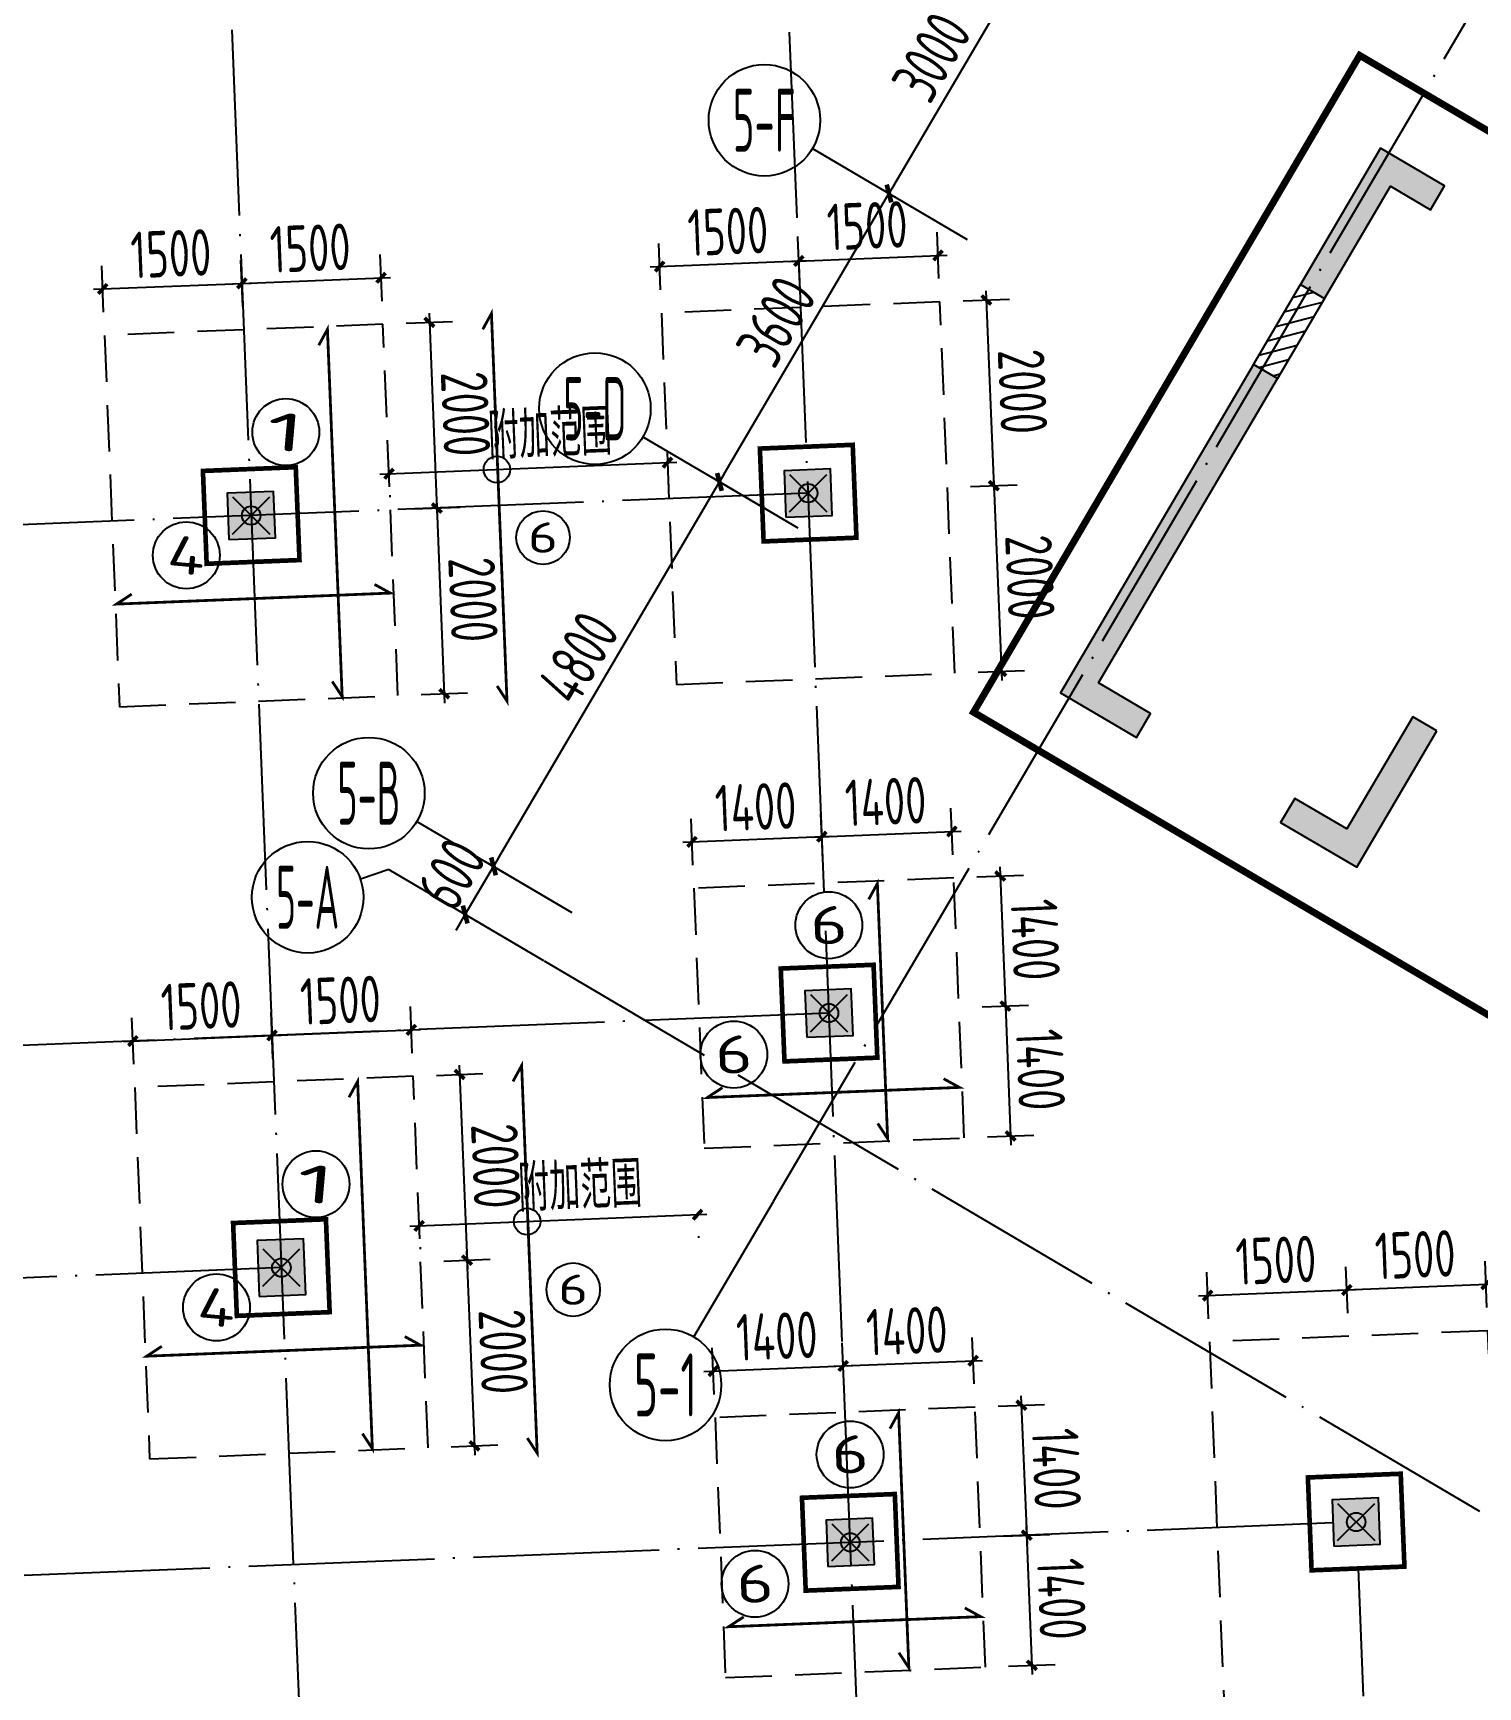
# Model space of a CAD drawing. Extents: x -57409 to 252654, y -8259 to 229119.
# Drawn here: x 36986 to 52539, y 150318 to 168116 of the extents above; entities that cross this region are included whole.
import ezdxf
from ezdxf.enums import TextEntityAlignment as Align

# ---------------------------------------------------------------- set-up
doc = ezdxf.new("R2010")
doc.units = 0
doc.header["$LTSCALE"] = 100
doc.header["$PDMODE"] = 35
doc.header["$PDSIZE"] = 200
doc.linetypes.add('DASHED', pattern=[0.75, 0.5, -0.25])
doc.linetypes.add('DOTE', pattern=[2.42, 2, -0.2, 0.02, -0.2])
doc.layers.get('0').update_dxf_attribs({"linetype": 'CONTINUOUS'})
doc.layers.get('Defpoints').update_dxf_attribs({"linetype": 'CONTINUOUS'})
for name, color, linetype in [('B-TEXT', 3, 'CONTINUOUS'), ('codim', 7, 'CONTINUOUS'), ('COLU', 7, 'CONTINUOUS'), ('CT', 2, 'CONTINUOUS'), ('dote', 253, 'DOTE'), ('h填实-主楼', 254, 'CONTINUOUS'), ('h填实-柱墙', 254, 'CONTINUOUS'), ('h斜线-墙', 7, 'CONTINUOUS'), ('wall-主楼', 2, 'CONTINUOUS'), ('wall-开洞', 5, 'CONTINUOUS'), ('Z-AXIS', 3, 'CONTINUOUS'), ('Z-TEXT', 2, 'CONTINUOUS'), ('z柱下板带', 140, 'CONTINUOUS'), ('z柱下板带1', 60, 'CONTINUOUS'), ('板底钢筋', 24, 'CONTINUOUS')]:
    doc.layers.add(name, color=color, linetype=linetype)
doc.layers.add('重心计算', color=7, linetype='CONTINUOUS', plot=False)
doc.styles.add('_TCH_AXIS', font='tssdeng.shx', dxfattribs={"width": 0.7, "bigfont": 'tssdchn.shx'})
doc.styles.add('COMPLEX', font='tssdeng.shx', dxfattribs={"width": 0.7, "bigfont": 'tssdchn.shx'})
doc.styles.add('Jgcad-DIM', font='tssdeng.shx', dxfattribs={"width": 0.7, "bigfont": 'tssdchn.shx'})
doc.styles.add('TSSD_Dimension', font='tssdeng.shx', dxfattribs={"width": 0.7})
doc.dimstyles.new('TSSD_100_100$0', dxfattribs={"dimtxt": 300, "dimasz": 100, "dimexe": 100, "dimexo": 250, "dimgap": 100, "dimtad": 1, "dimdec": 0, "dimzin": 0, "dimdsep": 46, "dimtxsty": 'TSSD_Dimension', "dimblk": '_tsdbk', "dimblk1": '_tsdbk', "dimblk2": '_tsdbk', "dimsah": 1, "dimcen": 0, "dimdle": 100, "dimclrt": 7, "dimadec": 0, "dimazin": 0, "dimtfac": 1, "dimtdec": 0, "dimtix": 1, "dimtmove": 2, "dimatfit": 3, "dimldrblk": '_tsdbk', "dimfxl": 1, "dimtolj": 1, "dimtzin": 0, "dimarcsym": 0})

# ---------------------------------------------------------------- blocks, each defined once
blk = doc.blocks.new('_tsdbk')
blk.add_line((-1, 0), (0, 0))
at = {"const_width": 0.5}
blk.add_lwpolyline([(-0.7, -0.7), (0.7, 0.7)], dxfattribs=at)
blk = doc.blocks.new('*D415')
at = {"layer": 'Defpoints', "color": 0}
for p in [(41942, 159148), (42784, 158652), (42480, 158135)]:
    blk.add_point(p, dxfattribs=at)
at = {"layer": 'Z-AXIS', "color": 0, "lineweight": -2}
for p, q in [((41992, 159234), (42043, 159320)), ((41637, 158630), (41942, 159148)), ((42568, 158779), (41855, 159198)), ((42264, 158262), (41551, 158681)), ((41587, 158544), (41536, 158458))]:
    blk.add_line(p, q, dxfattribs=at)
at = {"layer": 'Z-AXIS', "color": 0, "lineweight": -2, "yscale": 100, "zscale": 100}
for p, xscale, rotation in [((41942, 159148), 100, 239.5453717367871), ((41637, 158630), 99.99999999999999, 59.5453717367871)]:
    blk.add_blockref('_tsdbk', p, dxfattribs=dict(at, xscale=xscale, rotation=rotation))
at = {"layer": 'Z-AXIS', "color": 7, "insert": (41488, 159066), "char_height": 500, "attachment_point": 5, "rotation": 59.5454, "style": 'TSSD_Dimension'}
blk.add_mtext('\\A1;600', dxfattribs=at)
blk = doc.blocks.new('*D416')
at = {"layer": 'Defpoints', "color": 0}
for p in [(44374, 163285), (45217, 162790), (42784, 158652)]:
    blk.add_point(p, dxfattribs=at)
at = {"layer": 'Z-AXIS', "color": 0, "lineweight": -2}
for p, q in [((45001, 162917), (44288, 163336)), ((41992, 159234), (44324, 163199)), ((42568, 158779), (41855, 159198))]:
    blk.add_line(p, q, dxfattribs=at)
at = {"layer": 'Z-AXIS', "color": 0, "lineweight": -2, "xscale": 100, "yscale": 100, "zscale": 100}
for p, rotation in [((44374, 163285), 59.54537173678716), ((41942, 159148), 239.5453717367871)]:
    blk.add_blockref('_tsdbk', p, dxfattribs=dict(at, rotation=rotation))
at = {"layer": 'Z-AXIS', "color": 7, "insert": (42856, 161394), "char_height": 500, "attachment_point": 5, "rotation": 59.5454, "style": 'TSSD_Dimension'}
blk.add_mtext('\\A1;4800', dxfattribs=at)
blk = doc.blocks.new('*D417')
at = {"layer": 'Defpoints', "color": 0}
for p in [(46199, 166389), (47041, 165893), (45217, 162790)]:
    blk.add_point(p, dxfattribs=at)
at = {"layer": 'Z-AXIS', "color": 0, "lineweight": -2}
for p, q in [((46826, 166020), (46113, 166439)), ((44425, 163372), (46148, 166302)), ((45001, 162917), (44288, 163336))]:
    blk.add_line(p, q, dxfattribs=at)
at = {"layer": 'Z-AXIS', "color": 0, "lineweight": -2, "xscale": 100, "yscale": 100, "zscale": 100}
for p, rotation in [((46199, 166389), 59.54537173678716), ((44374, 163285), 239.5453717367871)]:
    blk.add_blockref('_tsdbk', p, dxfattribs=dict(at, rotation=rotation))
at = {"layer": 'Z-AXIS', "color": 7, "insert": (44985, 165014), "char_height": 500, "attachment_point": 5, "rotation": 59.5454, "style": 'TSSD_Dimension'}
blk.add_mtext('\\A1;3600', dxfattribs=at)
blk = doc.blocks.new('*D418')
at = {"layer": 'Defpoints', "color": 0}
for p in [(47720, 168975), (48562, 168480), (47041, 165893)]:
    blk.add_point(p, dxfattribs=at)
at = {"layer": 'Z-AXIS', "color": 0, "lineweight": -2}
for p, q in [((48346, 168606), (47633, 169025)), ((46250, 166475), (47669, 168889)), ((46826, 166020), (46113, 166439))]:
    blk.add_line(p, q, dxfattribs=at)
at = {"layer": 'Z-AXIS', "color": 0, "lineweight": -2, "xscale": 100, "yscale": 100, "zscale": 100}
for p, rotation in [((47720, 168975), 59.54537173678716), ((46199, 166389), 239.5453717367871)]:
    blk.add_blockref('_tsdbk', p, dxfattribs=dict(at, rotation=rotation))
at = {"layer": 'Z-AXIS', "color": 7, "insert": (46658, 167859), "char_height": 500, "attachment_point": 5, "rotation": 59.5454, "style": 'TSSD_Dimension'}
blk.add_mtext('\\A1;3000', dxfattribs=at)
blk = doc.blocks.new('_AXISO')
blk.add_circle((0, 0), 0.5)
at = {"layer": 'B-TEXT', "style": 'COMPLEX', "width": 1.450893}
blk.add_attdef('A', text='', height=0.56, dxfattribs=at).set_placement((0.249375, -0.28), (0.749375, -0.28), align=Align.FIT)
blk = doc.blocks.new('_ArchTick')
at = {"color": 0, "linetype": 'ByBlock', "const_width": 0.4}
blk.add_lwpolyline([(-0.5, -0.5), (0.5, 0.5)], dxfattribs=at)
blk = doc.blocks.new('*D2096')
at = {"layer": 'codim', "color": 7, "lineweight": -2}
for p, q in [((38070, 157019), (38050, 157518)), ((39568, 157079), (39548, 157578))]:
    blk.add_line(p, q, dxfattribs=at)
at = {"layer": 'codim', "color": 0, "lineweight": -2}
blk.add_line((37960, 157264), (39658, 157333), dxfattribs=at)
at = {"layer": 'Defpoints', "color": 0}
for p in [(39558, 157329), (39578, 156829), (38080, 156769)]:
    blk.add_point(p, dxfattribs=at)
at = {"layer": 'codim', "color": 0, "lineweight": -2, "xscale": 100, "yscale": 100, "zscale": 100}
for p, rotation in [((38060, 157268), 182.2987729973699), ((39558, 157329), 2.298772997369916)]:
    blk.add_blockref('_ArchTick', p, dxfattribs=dict(at, rotation=rotation))
at = {"layer": 'codim', "color": 1, "insert": (38795, 157648), "char_height": 500, "attachment_point": 5, "rotation": 2.2988, "style": 'Jgcad-DIM'}
blk.add_mtext('\\A1;1500', dxfattribs=at)
blk = doc.blocks.new('*D2097')
at = {"layer": 'codim', "color": 7, "lineweight": -2}
for p, q in [((39568, 157079), (39548, 157578)), ((41067, 157139), (41047, 157639))]:
    blk.add_line(p, q, dxfattribs=at)
at = {"layer": 'codim', "color": 0, "lineweight": -2}
blk.add_line((39458, 157325), (41157, 157393), dxfattribs=at)
at = {"layer": 'Defpoints', "color": 0}
for p in [(41057, 157389), (39578, 156829), (41077, 156889)]:
    blk.add_point(p, dxfattribs=at)
at = {"layer": 'codim', "color": 0, "lineweight": -2, "xscale": 100, "yscale": 100, "zscale": 100}
for p, rotation in [((39558, 157329), 182.2987729973699), ((41057, 157389), 2.298772997369916)]:
    blk.add_blockref('_ArchTick', p, dxfattribs=dict(at, rotation=rotation))
at = {"layer": 'codim', "color": 1, "insert": (40294, 157708), "char_height": 500, "attachment_point": 5, "rotation": 2.2988, "style": 'Jgcad-DIM'}
blk.add_mtext('\\A1;1500', dxfattribs=at)
blk = doc.blocks.new('*D2098')
at = {"layer": 'codim', "color": 0, "lineweight": -2}
blk.add_line((41573, 157009), (41661, 154811), dxfattribs=at)
at = {"layer": 'codim', "color": 7, "lineweight": -2}
for p, q in [((41327, 156899), (41827, 156919)), ((41407, 154901), (41907, 154921))]:
    blk.add_line(p, q, dxfattribs=at)
at = {"layer": 'Defpoints', "color": 0}
for p in [(41077, 156889), (41157, 154891), (41657, 154911)]:
    blk.add_point(p, dxfattribs=at)
at = {"layer": 'codim', "color": 0, "lineweight": -2, "xscale": 100, "yscale": 100, "zscale": 100}
for p, rotation in [((41577, 156909), 92.29877300033043), ((41657, 154911), 272.2987730003305)]:
    blk.add_blockref('_ArchTick', p, dxfattribs=dict(at, rotation=rotation))
at = {"layer": 'codim', "color": 1, "insert": (41967, 155924), "char_height": 500, "attachment_point": 5, "rotation": 272.2988, "style": 'Jgcad-DIM'}
blk.add_mtext('\\A1;2000', dxfattribs=at)
blk = doc.blocks.new('*D1913')
at = {"layer": 'codim', "color": 7, "lineweight": -2}
for p, q in [((41407, 154901), (41907, 154921)), ((41487, 152902), (41987, 152922))]:
    blk.add_line(p, q, dxfattribs=at)
at = {"layer": 'codim', "color": 0, "lineweight": -2}
blk.add_line((41653, 155011), (41741, 152813), dxfattribs=at)
at = {"layer": 'Defpoints', "color": 0}
for p in [(41157, 154891), (41238, 152892), (41737, 152912)]:
    blk.add_point(p, dxfattribs=at)
at = {"layer": 'codim', "color": 0, "lineweight": -2, "xscale": 100, "yscale": 100, "zscale": 100}
for p, rotation in [((41657, 154911), 92.29877300033043), ((41737, 152912), 272.2987730003305)]:
    blk.add_blockref('_ArchTick', p, dxfattribs=dict(at, rotation=rotation))
at = {"layer": 'codim', "color": 1, "insert": (42047, 153926), "char_height": 500, "attachment_point": 5, "rotation": 272.2988, "style": 'Jgcad-DIM'}
blk.add_mtext('\\A1;2000', dxfattribs=at)
blk = doc.blocks.new('*D1914')
at = {"layer": 'codim', "color": 7, "lineweight": -2}
for p, q in [((37745, 165112), (37725, 165612)), ((39243, 165172), (39223, 165672))]:
    blk.add_line(p, q, dxfattribs=at)
at = {"layer": 'codim', "color": 0, "lineweight": -2}
blk.add_line((37635, 165358), (39333, 165426), dxfattribs=at)
at = {"layer": 'Defpoints', "color": 0}
for p in [(39233, 165422), (37755, 164862), (39254, 164922)]:
    blk.add_point(p, dxfattribs=at)
at = {"layer": 'codim', "color": 0, "lineweight": -2, "xscale": 100, "yscale": 100, "zscale": 100}
for p, rotation in [((37735, 165362), 182.2987729973743), ((39233, 165422), 2.298772997374254)]:
    blk.add_blockref('_ArchTick', p, dxfattribs=dict(at, rotation=rotation))
at = {"layer": 'codim', "color": 1, "insert": (38470, 165742), "char_height": 500, "attachment_point": 5, "rotation": 2.2988, "style": 'Jgcad-DIM'}
blk.add_mtext('\\A1;1500', dxfattribs=at)
blk = doc.blocks.new('*D1915')
at = {"layer": 'codim', "color": 7, "lineweight": -2}
for p, q in [((40742, 165232), (40722, 165732)), ((39243, 165172), (39223, 165672))]:
    blk.add_line(p, q, dxfattribs=at)
at = {"layer": 'codim', "color": 0, "lineweight": -2}
blk.add_line((39134, 165418), (40832, 165486), dxfattribs=at)
at = {"layer": 'Defpoints', "color": 0}
for p in [(40732, 165482), (39254, 164922), (40752, 164983)]:
    blk.add_point(p, dxfattribs=at)
at = {"layer": 'codim', "color": 0, "lineweight": -2, "xscale": 100, "yscale": 100, "zscale": 100}
for p, rotation in [((40732, 165482), 2.298772997374254), ((39233, 165422), 182.2987729973743)]:
    blk.add_blockref('_ArchTick', p, dxfattribs=dict(at, rotation=rotation))
at = {"layer": 'codim', "color": 1, "insert": (39969, 165802), "char_height": 500, "attachment_point": 5, "rotation": 2.2988, "style": 'Jgcad-DIM'}
blk.add_mtext('\\A1;1500', dxfattribs=at)
blk = doc.blocks.new('*D1916')
at = {"layer": 'codim', "color": 7, "lineweight": -2}
for p, q in [((41002, 164993), (41502, 165013)), ((41082, 162994), (41582, 163014))]:
    blk.add_line(p, q, dxfattribs=at)
at = {"layer": 'codim', "color": 0, "lineweight": -2}
blk.add_line((41248, 165103), (41336, 162904), dxfattribs=at)
at = {"layer": 'Defpoints', "color": 0}
for p in [(40752, 164983), (40833, 162984), (41332, 163004)]:
    blk.add_point(p, dxfattribs=at)
at = {"layer": 'codim', "color": 0, "lineweight": -2, "xscale": 100, "yscale": 100, "zscale": 100}
for p, rotation in [((41252, 165003), 92.29877300033043), ((41332, 163004), 272.2987730003305)]:
    blk.add_blockref('_ArchTick', p, dxfattribs=dict(at, rotation=rotation))
at = {"layer": 'codim', "color": 1, "insert": (41642, 164018), "char_height": 500, "attachment_point": 5, "rotation": 272.2988, "style": 'Jgcad-DIM'}
blk.add_mtext('\\A1;2000', dxfattribs=at)
blk = doc.blocks.new('*D1917')
at = {"layer": 'codim', "color": 0, "lineweight": -2}
blk.add_line((41328, 163104), (41416, 160906), dxfattribs=at)
at = {"layer": 'codim', "color": 7, "lineweight": -2}
for p, q in [((41082, 162994), (41582, 163014)), ((41163, 160996), (41662, 161016))]:
    blk.add_line(p, q, dxfattribs=at)
at = {"layer": 'Defpoints', "color": 0}
for p in [(40833, 162984), (40913, 160986), (41412, 161006)]:
    blk.add_point(p, dxfattribs=at)
at = {"layer": 'codim', "color": 0, "lineweight": -2, "xscale": 100, "yscale": 100, "zscale": 100}
for p, rotation in [((41332, 163004), 92.29877300033043), ((41412, 161006), 272.2987730003305)]:
    blk.add_blockref('_ArchTick', p, dxfattribs=dict(at, rotation=rotation))
at = {"layer": 'codim', "color": 1, "insert": (41722, 162019), "char_height": 500, "attachment_point": 5, "rotation": 272.2988, "style": 'Jgcad-DIM'}
blk.add_mtext('\\A1;2000', dxfattribs=at)
blk = doc.blocks.new('*D1876')
at = {"layer": 'codim', "color": 7, "lineweight": -2}
for p, q in [((51138, 154341), (51117, 154840)), ((49639, 154280), (49619, 154780))]:
    blk.add_line(p, q, dxfattribs=at)
at = {"layer": 'codim', "color": 0, "lineweight": -2}
blk.add_line((49529, 154526), (51227, 154594), dxfattribs=at)
at = {"layer": 'Defpoints', "color": 0}
for p in [(51127, 154590), (49649, 154031), (51148, 154091)]:
    blk.add_point(p, dxfattribs=at)
at = {"layer": 'codim', "color": 0, "lineweight": -2, "xscale": 100, "yscale": 100, "zscale": 100}
for p, rotation in [((51127, 154590), 2.298772997111069), ((49629, 154530), 182.2987729971111)]:
    blk.add_blockref('_ArchTick', p, dxfattribs=dict(at, rotation=rotation))
at = {"layer": 'codim', "color": 1, "insert": (50364, 154910), "char_height": 500, "attachment_point": 5, "rotation": 2.2988, "style": 'Jgcad-DIM'}
blk.add_mtext('\\A1;1500', dxfattribs=at)
blk = doc.blocks.new('*D1877')
at = {"layer": 'codim', "color": 7, "lineweight": -2}
for p, q in [((51138, 154341), (51117, 154840)), ((52636, 154401), (52616, 154900))]:
    blk.add_line(p, q, dxfattribs=at)
at = {"layer": 'codim', "color": 0, "lineweight": -2}
blk.add_line((51028, 154586), (52726, 154655), dxfattribs=at)
at = {"layer": 'Defpoints', "color": 0}
for p in [(52626, 154651), (52646, 154151), (51148, 154091)]:
    blk.add_point(p, dxfattribs=at)
at = {"layer": 'codim', "color": 0, "lineweight": -2, "xscale": 100, "yscale": 100, "zscale": 100}
for p, rotation in [((51127, 154590), 182.2987729971111), ((52626, 154651), 2.298772997111069)]:
    blk.add_blockref('_ArchTick', p, dxfattribs=dict(at, rotation=rotation))
at = {"layer": 'codim', "color": 1, "insert": (51863, 154970), "char_height": 500, "attachment_point": 5, "rotation": 2.2988, "style": 'Jgcad-DIM'}
blk.add_mtext('\\A1;1500', dxfattribs=at)
blk = doc.blocks.new('*D1902')
at = {"layer": 'codim', "color": 7, "lineweight": -2}
for p, q in [((44317, 153466), (44297, 153966)), ((45716, 153523), (45696, 154022))]:
    blk.add_line(p, q, dxfattribs=at)
at = {"layer": 'codim', "color": 0, "lineweight": -2}
blk.add_line((44207, 153712), (45806, 153776), dxfattribs=at)
at = {"layer": 'Defpoints', "color": 0}
for p in [(45706, 153772), (45726, 153273), (44327, 153217)]:
    blk.add_point(p, dxfattribs=at)
at = {"layer": 'codim', "color": 0, "lineweight": -2, "xscale": 100, "yscale": 100, "zscale": 100}
for p, rotation in [((44307, 153716), 182.2987729971121), ((45706, 153772), 2.298772997112074)]:
    blk.add_blockref('_ArchTick', p, dxfattribs=dict(at, rotation=rotation))
at = {"layer": 'codim', "color": 1, "insert": (44992, 154094), "char_height": 500, "attachment_point": 5, "rotation": 2.2988, "style": 'Jgcad-DIM'}
blk.add_mtext('\\A1;1400', dxfattribs=at)
blk = doc.blocks.new('*D1903')
at = {"layer": 'codim', "color": 7, "lineweight": -2}
for p, q in [((45716, 153523), (45696, 154022)), ((47115, 153579), (47095, 154078))]:
    blk.add_line(p, q, dxfattribs=at)
at = {"layer": 'codim', "color": 0, "lineweight": -2}
blk.add_line((45606, 153768), (47205, 153832), dxfattribs=at)
at = {"layer": 'Defpoints', "color": 0}
for p in [(47105, 153828), (45726, 153273), (47125, 153329)]:
    blk.add_point(p, dxfattribs=at)
at = {"layer": 'codim', "color": 0, "lineweight": -2, "xscale": 100, "yscale": 100, "zscale": 100}
for p, rotation in [((45706, 153772), 182.2987729971121), ((47105, 153828), 2.298772997112074)]:
    blk.add_blockref('_ArchTick', p, dxfattribs=dict(at, rotation=rotation))
at = {"layer": 'codim', "color": 1, "insert": (46391, 154150), "char_height": 500, "attachment_point": 5, "rotation": 2.2988, "style": 'Jgcad-DIM'}
blk.add_mtext('\\A1;1400', dxfattribs=at)
blk = doc.blocks.new('*D1904')
at = {"layer": 'codim', "color": 0, "lineweight": -2}
blk.add_line((47620, 153449), (47685, 151850), dxfattribs=at)
at = {"layer": 'codim', "color": 7, "lineweight": -2}
for p, q in [((47375, 153339), (47874, 153359)), ((47431, 151940), (47930, 151960))]:
    blk.add_line(p, q, dxfattribs=at)
at = {"layer": 'Defpoints', "color": 0}
for p in [(47125, 153329), (47181, 151930), (47681, 151950)]:
    blk.add_point(p, dxfattribs=at)
at = {"layer": 'codim', "color": 0, "lineweight": -2, "xscale": 100, "yscale": 100, "zscale": 100}
for p, rotation in [((47624, 153349), 92.29877300032996), ((47681, 151950), 272.29877300033)]:
    blk.add_blockref('_ArchTick', p, dxfattribs=dict(at, rotation=rotation))
at = {"layer": 'codim', "color": 1, "insert": (48002, 152664), "char_height": 500, "attachment_point": 5, "rotation": 272.2988, "style": 'Jgcad-DIM'}
blk.add_mtext('\\A1;1400', dxfattribs=at)
blk = doc.blocks.new('*D1905')
at = {"layer": 'codim', "color": 0, "lineweight": -2}
blk.add_line((47677, 152050), (47741, 150451), dxfattribs=at)
at = {"layer": 'codim', "color": 7, "lineweight": -2}
for p, q in [((47431, 151940), (47930, 151960)), ((47487, 150541), (47987, 150561))]:
    blk.add_line(p, q, dxfattribs=at)
at = {"layer": 'Defpoints', "color": 0}
for p in [(47181, 151930), (47237, 150531), (47737, 150551)]:
    blk.add_point(p, dxfattribs=at)
at = {"layer": 'codim', "color": 0, "lineweight": -2, "xscale": 100, "yscale": 100, "zscale": 100}
for p, rotation in [((47681, 151950), 92.29877300032996), ((47737, 150551), 272.29877300033)]:
    blk.add_blockref('_ArchTick', p, dxfattribs=dict(at, rotation=rotation))
at = {"layer": 'codim', "color": 1, "insert": (48058, 151265), "char_height": 500, "attachment_point": 5, "rotation": 272.2988, "style": 'Jgcad-DIM'}
blk.add_mtext('\\A1;1400', dxfattribs=at)
blk = doc.blocks.new('*D1906')
at = {"layer": 'codim', "color": 7, "lineweight": -2}
for p, q in [((44088, 159162), (44068, 159661)), ((45487, 159218), (45467, 159718))]:
    blk.add_line(p, q, dxfattribs=at)
at = {"layer": 'codim', "color": 0, "lineweight": -2}
blk.add_line((43979, 159408), (45577, 159472), dxfattribs=at)
at = {"layer": 'Defpoints', "color": 0}
for p in [(45477, 159468), (45497, 158968), (44099, 158912)]:
    blk.add_point(p, dxfattribs=at)
at = {"layer": 'codim', "color": 0, "lineweight": -2, "xscale": 100, "yscale": 100, "zscale": 100}
for p, rotation in [((44078, 159412), 182.2987729971145), ((45477, 159468), 2.298772997114453)]:
    blk.add_blockref('_ArchTick', p, dxfattribs=dict(at, rotation=rotation))
at = {"layer": 'codim', "color": 1, "insert": (44764, 159789), "char_height": 500, "attachment_point": 5, "rotation": 2.2988, "style": 'Jgcad-DIM'}
blk.add_mtext('\\A1;1400', dxfattribs=at)
blk = doc.blocks.new('*D1907')
at = {"layer": 'codim', "color": 7, "lineweight": -2}
for p, q in [((45487, 159218), (45467, 159718)), ((46886, 159274), (46866, 159774))]:
    blk.add_line(p, q, dxfattribs=at)
at = {"layer": 'codim', "color": 0, "lineweight": -2}
blk.add_line((45377, 159464), (46976, 159528), dxfattribs=at)
at = {"layer": 'Defpoints', "color": 0}
for p in [(46876, 159524), (45497, 158968), (46896, 159024)]:
    blk.add_point(p, dxfattribs=at)
at = {"layer": 'codim', "color": 0, "lineweight": -2, "xscale": 100, "yscale": 100, "zscale": 100}
for p, rotation in [((45477, 159468), 182.2987729971145), ((46876, 159524), 2.298772997114453)]:
    blk.add_blockref('_ArchTick', p, dxfattribs=dict(at, rotation=rotation))
at = {"layer": 'codim', "color": 1, "insert": (46163, 159846), "char_height": 500, "attachment_point": 5, "rotation": 2.2988, "style": 'Jgcad-DIM'}
blk.add_mtext('\\A1;1400', dxfattribs=at)
blk = doc.blocks.new('*D1908')
at = {"layer": 'codim', "color": 0, "lineweight": -2}
blk.add_line((47392, 159144), (47456, 157546), dxfattribs=at)
at = {"layer": 'codim', "color": 7, "lineweight": -2}
for p, q in [((47146, 159034), (47646, 159054)), ((47202, 157635), (47702, 157655))]:
    blk.add_line(p, q, dxfattribs=at)
at = {"layer": 'Defpoints', "color": 0}
for p in [(46896, 159024), (46952, 157625), (47452, 157645)]:
    blk.add_point(p, dxfattribs=at)
at = {"layer": 'codim', "color": 0, "lineweight": -2, "xscale": 100, "yscale": 100, "zscale": 100}
for p, rotation in [((47396, 159044), 92.29877300032996), ((47452, 157645), 272.29877300033)]:
    blk.add_blockref('_ArchTick', p, dxfattribs=dict(at, rotation=rotation))
at = {"layer": 'codim', "color": 1, "insert": (47774, 158359), "char_height": 500, "attachment_point": 5, "rotation": 272.2988, "style": 'Jgcad-DIM'}
blk.add_mtext('\\A1;1400', dxfattribs=at)
blk = doc.blocks.new('*D1909')
at = {"layer": 'codim', "color": 0, "lineweight": -2}
blk.add_line((47448, 157745), (47512, 156147), dxfattribs=at)
at = {"layer": 'codim', "color": 7, "lineweight": -2}
for p, q in [((47202, 157635), (47702, 157655)), ((47258, 156237), (47758, 156257))]:
    blk.add_line(p, q, dxfattribs=at)
at = {"layer": 'Defpoints', "color": 0}
for p in [(46952, 157625), (47009, 156227), (47508, 156247)]:
    blk.add_point(p, dxfattribs=at)
at = {"layer": 'codim', "color": 0, "lineweight": -2, "xscale": 100, "yscale": 100, "zscale": 100}
for p, rotation in [((47452, 157645), 92.29877300032996), ((47508, 156247), 272.29877300033)]:
    blk.add_blockref('_ArchTick', p, dxfattribs=dict(at, rotation=rotation))
at = {"layer": 'codim', "color": 1, "insert": (47830, 156960), "char_height": 500, "attachment_point": 5, "rotation": 272.2988, "style": 'Jgcad-DIM'}
blk.add_mtext('\\A1;1400', dxfattribs=at)
blk = doc.blocks.new('*D1910')
at = {"layer": 'codim', "color": 7, "lineweight": -2}
for p, q in [((45239, 165413), (45219, 165913)), ((43740, 165353), (43720, 165852))]:
    blk.add_line(p, q, dxfattribs=at)
at = {"layer": 'codim', "color": 0, "lineweight": -2}
blk.add_line((43630, 165599), (45329, 165667), dxfattribs=at)
at = {"layer": 'Defpoints', "color": 0}
for p in [(45229, 165663), (45249, 165163), (43750, 165103)]:
    blk.add_point(p, dxfattribs=at)
at = {"layer": 'codim', "color": 0, "lineweight": -2, "xscale": 100, "yscale": 100, "zscale": 100}
for p, rotation in [((45229, 165663), 2.298772997123652), ((43730, 165603), 182.2987729971237)]:
    blk.add_blockref('_ArchTick', p, dxfattribs=dict(at, rotation=rotation))
at = {"layer": 'codim', "color": 1, "insert": (44465, 165982), "char_height": 500, "attachment_point": 5, "rotation": 2.2988, "style": 'Jgcad-DIM'}
blk.add_mtext('\\A1;1500', dxfattribs=at)
blk = doc.blocks.new('*D1911')
at = {"layer": 'codim', "color": 7, "lineweight": -2}
for p, q in [((45239, 165413), (45219, 165913)), ((46737, 165473), (46717, 165973))]:
    blk.add_line(p, q, dxfattribs=at)
at = {"layer": 'codim', "color": 0, "lineweight": -2}
blk.add_line((45129, 165659), (46827, 165727), dxfattribs=at)
at = {"layer": 'Defpoints', "color": 0}
for p in [(46727, 165723), (45249, 165163), (46747, 165223)]:
    blk.add_point(p, dxfattribs=at)
at = {"layer": 'codim', "color": 0, "lineweight": -2, "xscale": 100, "yscale": 100, "zscale": 100}
for p, rotation in [((45229, 165663), 182.2987729971237), ((46727, 165723), 2.298772997123652)]:
    blk.add_blockref('_ArchTick', p, dxfattribs=dict(at, rotation=rotation))
at = {"layer": 'codim', "color": 1, "insert": (45964, 166043), "char_height": 500, "attachment_point": 5, "rotation": 2.2988, "style": 'Jgcad-DIM'}
blk.add_mtext('\\A1;1500', dxfattribs=at)
blk = doc.blocks.new('*D1912')
at = {"layer": 'codim', "color": 0, "lineweight": -2}
blk.add_line((47243, 165343), (47331, 163145), dxfattribs=at)
at = {"layer": 'codim', "color": 7, "lineweight": -2}
for p, q in [((46997, 165233), (47497, 165253)), ((47078, 163235), (47577, 163255))]:
    blk.add_line(p, q, dxfattribs=at)
at = {"layer": 'Defpoints', "color": 0}
for p in [(46747, 165223), (46828, 163225), (47327, 163245)]:
    blk.add_point(p, dxfattribs=at)
at = {"layer": 'codim', "color": 0, "lineweight": -2, "xscale": 100, "yscale": 100, "zscale": 100}
for p, rotation in [((47247, 165243), 92.29877300033006), ((47327, 163245), 272.29877300033)]:
    blk.add_blockref('_ArchTick', p, dxfattribs=dict(at, rotation=rotation))
at = {"layer": 'codim', "color": 1, "insert": (47637, 164258), "char_height": 500, "attachment_point": 5, "rotation": 272.2988, "style": 'Jgcad-DIM'}
blk.add_mtext('\\A1;2000', dxfattribs=at)
blk = doc.blocks.new('*D1704')
at = {"layer": 'codim', "color": 7, "lineweight": -2}
for p, q in [((47078, 163235), (47577, 163255)), ((47158, 161237), (47657, 161257))]:
    blk.add_line(p, q, dxfattribs=at)
at = {"layer": 'codim', "color": 0, "lineweight": -2}
blk.add_line((47323, 163345), (47412, 161147), dxfattribs=at)
at = {"layer": 'Defpoints', "color": 0}
for p in [(46828, 163225), (47408, 161247), (46908, 161227)]:
    blk.add_point(p, dxfattribs=at)
at = {"layer": 'codim', "color": 0, "lineweight": -2, "xscale": 100, "yscale": 100, "zscale": 100}
for p, rotation in [((47327, 163245), 92.29877300033006), ((47408, 161247), 272.29877300033)]:
    blk.add_blockref('_ArchTick', p, dxfattribs=dict(at, rotation=rotation))
at = {"layer": 'codim', "color": 1, "insert": (47717, 162260), "char_height": 500, "attachment_point": 5, "rotation": 272.2988, "style": 'Jgcad-DIM'}
blk.add_mtext('\\A1;2000', dxfattribs=at)
blk = doc.blocks.new('*D2863')
at = {"layer": 'codim', "color": 0, "lineweight": -2}
blk.add_line((40717, 163369), (43914, 163497), dxfattribs=at)
at = {"layer": 'codim', "color": 7, "lineweight": -2}
for p, q in [((43824, 163263), (43825, 163243)), ((40826, 163142), (40827, 163123))]:
    blk.add_line(p, q, dxfattribs=at)
at = {"layer": 'Defpoints', "color": 0}
for p in [(40816, 163392), (43814, 163512), (43815, 163493)]:
    blk.add_point(p, dxfattribs=at)
at = {"layer": 'codim', "color": 0, "lineweight": -2, "xscale": 100, "yscale": 100, "zscale": 100}
for p, rotation in [((43815, 163493), 2.300000000049931), ((40817, 163373), 182.3000000000499)]:
    blk.add_blockref('_ArchTick', p, dxfattribs=dict(at, rotation=rotation))
at = {"layer": 'codim', "color": 1, "insert": (42549, 163802), "char_height": 500, "attachment_point": 5, "rotation": 2.3, "style": 'Jgcad-DIM'}
blk.add_mtext('\\A1;附加范围', dxfattribs=at)
blk = doc.blocks.new('*D2864')
at = {"layer": 'codim', "color": 0, "lineweight": -2}
blk.add_line((41042, 155275), (44239, 155404), dxfattribs=at)
at = {"layer": 'codim', "color": 7, "lineweight": -2}
for p, q in [((41151, 155049), (41152, 155030)), ((44149, 155169), (44149, 155150))]:
    blk.add_line(p, q, dxfattribs=at)
at = {"layer": 'Defpoints', "color": 0}
for p in [(44139, 155419), (44139, 155400), (41141, 155299)]:
    blk.add_point(p, dxfattribs=at)
at = {"layer": 'codim', "color": 0, "lineweight": -2, "xscale": 100, "yscale": 100, "zscale": 100}
for p, rotation in [((44139, 155400), 2.30000000015405), ((41142, 155279), 182.300000000154)]:
    blk.add_blockref('_ArchTick', p, dxfattribs=dict(at, rotation=rotation))
at = {"layer": 'codim', "color": 1, "insert": (42874, 155708), "char_height": 500, "attachment_point": 5, "rotation": 2.3, "style": 'Jgcad-DIM'}
blk.add_mtext('\\A1;附加范围', dxfattribs=at)

msp = doc.modelspace()

# ---------------------------------------------------------------- hatches: boundary and pattern name
at = {"layer": 'h填实-主楼'}
for points in [[(51490.8, 166877), (50629.2, 165411.5), (50887.8, 165259.5), (51597.4, 166466.3), (52028.4, 166212.9), (52180.4, 166471.5)], [(48454.9, 161121.7), (50380.9, 164397.4), (50122.3, 164549.5), (48044.2, 161015.2), (48863.1, 160533.6), (49015.2, 160792.3)], [(52095.4, 160605.2), (51836.8, 160757.3), (51127.2, 159550.5), (50566.8, 159879.9), (50414.8, 159621.3), (51233.7, 159139.8)]]:
    msp.add_hatch(color=256, dxfattribs=at).paths.add_polyline_path(points)
at = {"layer": 'h填实-柱墙'}
for points in [[(45089.1, 162904.9), (45588.7, 162925), (45568.7, 163424.6), (45069.1, 163404.5)], [(39094, 162664.3), (39593.6, 162684.3), (39573.5, 163183.9), (39073.9, 163163.9)], [(45313.8, 157309.4), (45813.4, 157329.5), (45793.3, 157829.1), (45293.7, 157809)], [(39420.9, 154520.8), (39920.5, 154540.9), (39896.4, 155140.4), (39396.8, 155120.3)], [(50988, 151832.6), (51487.6, 151852.7), (51467.5, 152352.3), (50967.9, 152332.2)], [(45542.4, 151614), (46042, 151634.1), (46021.9, 152133.7), (45522.3, 152113.6)]]:
    msp.add_hatch(color=256, dxfattribs=at).paths.add_polyline_path(points)
at = {"layer": 'h斜线-墙'}
h = msp.add_hatch(dxfattribs=at)
h.set_pattern_fill('ANSI31', color=256, scale=40, angle=-30.45463, style=0)
h.set_pattern_definition([(14.54537, (9856.54, 8286.87), (-31.89562, 122.92953), [])])
h.paths.add_polyline_path([(50629.2, 165411.5), (50887.8, 165259.5), (50380.9, 164397.4), (50122.3, 164549.5)])

# ---------------------------------------------------------------- linework, layer by layer
at = {"layer": 'codim'}
for centre in [(41979.1, 163419.5), (42304, 155326)]:
    msp.add_circle(centre, 142.6, dxfattribs=at)
at = {"layer": 'COLU'}
for points in [[(45089.1, 162904.9), (45588.7, 162925), (45568.7, 163424.6), (45069.1, 163404.5)], [(39094, 162664.3), (39593.6, 162684.3), (39573.5, 163183.9), (39073.9, 163163.9)], [(45313.8, 157309.4), (45813.4, 157329.5), (45793.3, 157829.1), (45293.7, 157809)], [(39420.9, 154520.8), (39920.5, 154540.9), (39896.4, 155140.4), (39396.8, 155120.3)], [(50988, 151832.6), (51487.6, 151852.7), (51467.5, 152352.3), (50967.9, 152332.2)], [(45542.4, 151614), (46042, 151634.1), (46021.9, 152133.7), (45522.3, 152113.6)]]:
    msp.add_lwpolyline(points, close=True, dxfattribs=at)
at = {"layer": 'CT', "const_width": 75}
msp.add_lwpolyline([(55902.1, 155637), (47109.3, 160806.9), (51265.6, 167875.6), (52989.6, 166861.8)], dxfattribs=at)
at = {"layer": 'CT', "color": 1, "const_width": 75}
msp.add_lwpolyline([(55902, 155637), (47109.3, 160806.9), (51265.5, 167875.6), (52989.6, 166861.8)], dxfattribs=at)
at = {"layer": 'CT', "const_width": 50}
for points in [[(44849.4, 162645.1), (45848.6, 162685.2), (45808.5, 163684.4), (44809.3, 163644.3)], [(38854.2, 162404.4), (39853.4, 162444.5), (39813.3, 163443.7), (38814.1, 163403.6)], [(45074, 157049.6), (46073.2, 157089.7), (46033.1, 158088.9), (45033.9, 158048.8)], [(39179.1, 154310.9), (40178.3, 154351.1), (40138.2, 155350.3), (39139, 155310.1)], [(50748.2, 151572.8), (51747.4, 151612.9), (51707.3, 152612.1), (50708.1, 152572)], [(45302.6, 151354.2), (46301.8, 151394.3), (46261.7, 152393.5), (45262.5, 152353.4)]]:
    msp.add_lwpolyline(points, close=True, dxfattribs=at)
at = {"layer": 'dote', "ltscale": 10}
for p, q in [((50742.8, 28297.9), (43274.9, 214333)), ((37279.7, 214092.4), (44747.7, 28057.3)), ((54408.9, 171645.1), (44954, 155541.8)), ((45328.9, 163164.7), (31892.3, 162625.4)), ((42487, 158130.5), (81542.7, 135166.6, 0)), ((45553.5, 157569.2), (32116.9, 157029.9)), ((39658.6, 154830.6), (32217.2, 154531.9)), ((50978, 152082.4), (32345.6, 151334.5)), ((51247.8, 151592.8), (51303.1, 150217.1))]:
    msp.add_line(p, q, dxfattribs=at)
at = {"layer": 'wall-主楼'}
for points in [[(51490.8, 166877), (50629.2, 165411.5), (50887.8, 165259.5), (51597.4, 166466.3), (52028.4, 166212.9), (52180.4, 166471.5)], [(52095.4, 160605.2), (51836.8, 160757.3), (51127.2, 159550.5), (50566.8, 159879.9), (50414.8, 159621.3), (51233.7, 159139.8)]]:
    msp.add_lwpolyline(points, close=True, dxfattribs=at)
at = {"layer": 'wall-主楼', "elevation": 0}
msp.add_lwpolyline([(48454.9, 161121.7), (50380.9, 164397.4), (50122.3, 164549.5), (48044.2, 161015.2), (48863.1, 160533.6), (49015.2, 160792.3)], close=True, dxfattribs=at)
at = {"layer": 'wall-开洞'}
msp.add_lwpolyline([(50629.2, 165411.5), (50887.8, 165259.5), (50380.9, 164397.4), (50122.3, 164549.5)], close=True, dxfattribs=at)
at = {"layer": 'Z-AXIS'}
for p, q in [((45375.3, 166873.1), (47041.4, 165893.4)), ((43550.6, 163769.8), (45216.7, 162790.1)), ((41117.7, 159632), (42783.8, 158652.4)), ((40813.6, 159114.8), (40509, 159010.3)), ((40813.6, 159114.8), (42479.7, 158135.2)), ((44097.5, 154085.2), (44954.1, 155542))]:
    msp.add_line(p, q, dxfattribs=at)
at = {"layer": 'z柱下板带', "linetype": 'DASHED', "ltscale": 10}
for points in [[(43749.9, 165103), (43910.3, 161106.2), (46907.9, 161226.5), (46747.5, 165223.3)], [(49648.8, 154030.7), (49809.2, 150033.9), (52806.8, 150154.2), (52646.3, 154151)]]:
    msp.add_lwpolyline(points, close=True, dxfattribs=at)
at = {"layer": 'z柱下板带', "color": 30, "linetype": 'DASHED', "ltscale": 10}
for points in [[(44210.8, 156114.2), (47008.6, 156226.5), (46896.3, 159024.3), (44098.5, 158912)], [(44439.4, 150418.8), (47237.2, 150531.1), (47124.9, 153328.9), (44327.1, 153216.6)]]:
    msp.add_lwpolyline(points, close=True, dxfattribs=at)
at = {"layer": 'z柱下板带1', "linetype": 'DASHED', "ltscale": 10}
for points in [[(40912.8, 160985.9), (40752.3, 164982.6), (37754.7, 164862.3), (37915.2, 160865.5)], [(41237.7, 152892.4), (41077.2, 156889.2), (38079.6, 156768.8), (38240.1, 152772)]]:
    msp.add_lwpolyline(points, close=True, dxfattribs=at)
at = {"layer": '板底钢筋', "const_width": 30}
for points in [[(41980.5, 161089.7), (42087.1, 160927.1), (41919.7, 165097.9), (41826.4, 164927.3)], [(40206.4, 161137.6), (40313, 160975.1), (40154.4, 164927.4), (40061.2, 164756.8)], [(40661.3, 162182.2), (40831.8, 162089), (37884.3, 161970.7), (38046.8, 162077.3)], [(46077.6, 156381.7), (46184.2, 156219.1), (46074.1, 158963.7), (45980.8, 158793.2)], [(42305.4, 152996.2), (42412, 152833.7), (42244.6, 157004.4), (42151.3, 156833.8)], [(40531.3, 153044.2), (40637.9, 152881.6), (40479.3, 156833.9), (40386.1, 156663.3)], [(44406.5, 156767.4), (44244, 156660.8), (46957.2, 156769.7), (46786.6, 156863)], [(40986.2, 154088.7), (41156.7, 153995.5), (38209.2, 153877.2), (38371.7, 153983.8)], [(46306.3, 150686.3), (46412.9, 150523.7), (46302.7, 153268.3), (46209.5, 153097.8)], [(44635.2, 151072), (44472.6, 150965.4), (47185.8, 151074.3), (47015.3, 151167.5)]]:
    msp.add_lwpolyline(points, dxfattribs=at)
at = {"layer": '重心计算', "color": 5}
for p in [(45328.9, 163164.7), (45328.9, 163164.7), (39333.7, 162924.1), (39333.7, 162924.1), (45553.5, 157569.2), (45553.5, 157569.2), (39658.6, 154830.6), (39658.6, 154830.6), (51227.8, 152092.4), (51227.8, 152092.4), (45782.2, 151873.8), (45782.2, 151873.8)]:
    msp.add_point(p, dxfattribs=at)

# ---------------------------------------------------------------- block references
at = {"layer": 'Z-AXIS'}
ref = msp.add_blockref('_AXISO', (44858, 167177.2), dxfattribs=dict(at, xscale=1199.999999999998, yscale=1200, zscale=1200, rotation=359.9996457873818))
ref.add_attrib('A', '5-F', dxfattribs={"color": 7, "height": 678.82, "rotation": 359.99965, "style": '_TCH_AXIS', "width": 0.440678}).set_placement((44518.6, 166837.8), (45197.5, 166837.8), align=Align.FIT)
ref = msp.add_blockref('_AXISO', (43033.4, 164073.9), dxfattribs=dict(at, xscale=1199.999999999998, yscale=1200, zscale=1200, rotation=359.9996457873818))
ref.add_attrib('A', '5-D', dxfattribs={"color": 7, "height": 678.82, "rotation": 359.99965, "style": '_TCH_AXIS', "width": 0.433333}).set_placement((42693.9, 163734.5), (43372.8, 163734.5), align=Align.FIT)
ref = msp.add_blockref('_AXISO', (40600.5, 159936.1), dxfattribs=dict(at, xscale=1199.999999999998, yscale=1200, zscale=1200, rotation=359.9996457873818))
ref.add_attrib('A', '5-B', dxfattribs={"color": 7, "height": 678.82, "rotation": 359.99965, "style": '_TCH_AXIS', "width": 0.433333}).set_placement((40261, 159596.7), (40939.9, 159596.7), align=Align.FIT)
ref = msp.add_blockref('_AXISO', (39941.5, 158815.5), dxfattribs=dict(at, xscale=1199.999999999998, yscale=1200, zscale=1200, rotation=359.9996457873818))
ref.add_attrib('A', '5-A', dxfattribs={"color": 7, "height": 678.82, "rotation": 359.99965, "style": '_TCH_AXIS', "width": 0.419355}).set_placement((39602.1, 158476.1), (40280.9, 158476.1), align=Align.FIT)
ref = msp.add_blockref('_AXISO', (43793.4, 153568), dxfattribs=dict(at, xscale=1199.999999999998, yscale=1200, zscale=1200, rotation=359.9996457873818))
ref.add_attrib('A', '5-1', dxfattribs={"color": 7, "height": 678.82, "rotation": 359.99965, "style": '_TCH_AXIS', "width": 0.472727}).set_placement((43454, 153228.6), (44132.8, 153228.6), align=Align.FIT)
at = {"layer": 'Z-TEXT'}
ref = msp.add_blockref('_AXISO', (39706, 163821.7), dxfattribs=dict(at, xscale=720.0000000000095, yscale=720, zscale=720, rotation=354.9312915747616))
ref.add_attrib('A', '1', dxfattribs={"layer": 'Z-AXIS', "color": 7, "height": 407.3, "rotation": 354.93129, "style": '_TCH_AXIS', "width": 2.888889}).set_placement((39485.2, 163636.9), (39890.9, 163600.9), align=Align.FIT)
ref = msp.add_blockref('_AXISO', (38635.3, 162495.6), dxfattribs=dict(at, xscale=720.0000000000095, yscale=720, zscale=720, rotation=354.9312915747616))
ref.add_attrib('A', '4', dxfattribs={"layer": 'Z-AXIS', "color": 7, "height": 407.3, "rotation": 354.93129, "style": '_TCH_AXIS', "width": 1.733333}).set_placement((38414.5, 162310.8), (38820.2, 162274.8), align=Align.FIT)
ref = msp.add_blockref('_AXISO', (42475.3, 162686.5), dxfattribs=dict(at, xscale=576.0000000000059, yscale=576, zscale=576, rotation=359.9996457873814))
ref.add_attrib('A', '6', dxfattribs={"layer": 'Z-AXIS', "color": 7, "height": 325.8, "rotation": 359.99965, "style": '_TCH_AXIS', "width": 2}).set_placement((42312.4, 162523.6), (42638.2, 162523.6), align=Align.FIT)
ref = msp.add_blockref('_AXISO', (45551.8, 158514.9), dxfattribs=dict(at, xscale=720.0000000000073, yscale=720, zscale=720, rotation=2.298418784434281))
ref.add_attrib('A', '6', dxfattribs={"layer": 'Z-AXIS', "color": 7, "height": 407.3, "rotation": 2.29842, "style": '_TCH_AXIS', "width": 2}).set_placement((45356.5, 158303.3), (45763.5, 158319.6), align=Align.FIT)
ref = msp.add_blockref('_AXISO', (44528.4, 157122.9), dxfattribs=dict(at, xscale=720.0000000000073, yscale=720, zscale=720, rotation=2.298418784434281))
ref.add_attrib('A', '6', dxfattribs={"layer": 'Z-AXIS', "color": 7, "height": 407.3, "rotation": 2.29842, "style": '_TCH_AXIS', "width": 2}).set_placement((44333.1, 156911.3), (44740, 156927.6), align=Align.FIT)
ref = msp.add_blockref('_AXISO', (40030.9, 155728.3), dxfattribs=dict(at, xscale=720.0000000000095, yscale=720, zscale=720, rotation=354.9312915747616))
ref.add_attrib('A', '1', dxfattribs={"layer": 'Z-AXIS', "color": 7, "height": 407.3, "rotation": 354.93129, "style": '_TCH_AXIS', "width": 2.888889}).set_placement((39810.1, 155543.4), (40215.8, 155507.4), align=Align.FIT)
ref = msp.add_blockref('_AXISO', (42800.2, 154593), dxfattribs=dict(at, xscale=576.0000000000059, yscale=576, zscale=576, rotation=359.9996457873814))
ref.add_attrib('A', '6', dxfattribs={"layer": 'Z-AXIS', "color": 7, "height": 325.8, "rotation": 359.99965, "style": '_TCH_AXIS', "width": 2}).set_placement((42637.3, 154430.1), (42963.1, 154430.1), align=Align.FIT)
ref = msp.add_blockref('_AXISO', (38960.2, 154402.2), dxfattribs=dict(at, xscale=720.0000000000095, yscale=720, zscale=720, rotation=354.9312915747616))
ref.add_attrib('A', '4', dxfattribs={"layer": 'Z-AXIS', "color": 7, "height": 407.3, "rotation": 354.93129, "style": '_TCH_AXIS', "width": 1.733333}).set_placement((38739.4, 154217.3), (39145.1, 154181.3), align=Align.FIT)
ref = msp.add_blockref('_AXISO', (45780.5, 152819.5), dxfattribs=dict(at, xscale=720.0000000000073, yscale=720, zscale=720, rotation=2.298418784434281))
ref.add_attrib('A', '6', dxfattribs={"layer": 'Z-AXIS', "color": 7, "height": 407.3, "rotation": 2.29842, "style": '_TCH_AXIS', "width": 2}).set_placement((45585.2, 152607.8), (45992.1, 152624.2), align=Align.FIT)
ref = msp.add_blockref('_AXISO', (44757, 151427.5), dxfattribs=dict(at, xscale=720.0000000000073, yscale=720, zscale=720, rotation=2.298418784434281))
ref.add_attrib('A', '6', dxfattribs={"layer": 'Z-AXIS', "color": 7, "height": 407.3, "rotation": 2.29842, "style": '_TCH_AXIS', "width": 2}).set_placement((44561.7, 151215.9), (44968.7, 151232.2), align=Align.FIT)

# ---------------------------------------------------------------- dimensions: what is measured, and where the dimension line sits
at = {"layer": 'codim'}
for base, p1, p2, angle, picture, middle in [((45228.6, 165662.7), (43749.9, 165103), (45248.7, 165163.1), 2.29877, '*D1910', (44465.2, 165982.4)), ((46727.4, 165722.9), (45248.7, 165163.1), (46747.5, 165223.3), 2.29877, '*D1911', (45964, 166042.5)), ((39233.5, 165422.1), (37754.7, 164862.3), (39253.5, 164922.5), 2.29877, '*D1914', (38470, 165741.7)), ((40732.3, 165482.2), (39253.5, 164922.5), (40752.3, 164982.6), 2.29877, '*D1915', (39968.8, 165801.9)), ((47327.3, 163245), (46747.5, 165223.3), (46827.7, 163224.9), 272.29877, '*D1912', (47636.9, 164258.2)), ((41332.1, 163004.3), (40752.3, 164982.6), (40832.5, 162984.2), 272.29877, '*D1916', (41641.7, 164017.5)), ((47407.5, 161246.6), (46827.7, 163224.9), (46907.9, 161226.5), 272.29877, '*D1704', (47717.1, 162259.8)), ((41412.4, 161005.9), (40832.5, 162984.2), (40912.8, 160985.9), 272.29877, '*D1917', (41722, 162019.1)), ((46876.2, 159523.9), (45497.4, 158968.1), (46896.3, 159024.3), 2.29877, '*D1907', (46162.7, 159845.5)), ((45477.3, 159467.7), (44098.5, 158912), (45497.4, 158968.1), 2.29877, '*D1906', (44763.8, 159789.4)), ((47452, 157645.5), (46896.3, 159024.3), (46952.4, 157625.4), 272.29877, '*D1908', (47773.6, 158358.9)), ((41057.2, 157388.8), (39578.4, 156829), (41077.2, 156889.2), 2.29877, '*D2097', (40293.7, 157708.4)), ((39558.4, 157328.6), (38079.6, 156768.8), (39578.4, 156829), 2.29877, '*D2096', (38794.9, 157648.2)), ((47508.2, 156246.6), (46952.4, 157625.4), (47008.6, 156226.5), 272.29877, '*D1909', (47829.8, 156960.1)), ((41657, 154910.8), (41077.2, 156889.2), (41157.4, 154890.8), 272.29877, '*D2098', (41966.6, 155924.1)), ((51127.5, 154590.4), (49648.8, 154030.7), (51147.6, 154090.8), 2.29877, '*D1876', (50364.1, 154910.1)), ((52626.3, 154650.6), (51147.6, 154090.8), (52646.3, 154151), 2.29877, '*D1877', (51862.9, 154970.2)), ((41737.2, 152912.4), (41157.4, 154890.8), (41237.7, 152892.4), 272.29877, '*D1913', (42046.9, 153925.7)), ((47104.8, 153828.5), (45726, 153272.7), (47124.9, 153328.9), 2.29877, '*D1903', (46391.3, 154150.1)), ((45706, 153772.3), (44327.1, 153216.6), (45726, 153272.7), 2.29877, '*D1902', (44992.5, 154093.9)), ((47680.6, 151950), (47124.9, 153328.9), (47181, 151930), 272.29877, '*D1904', (48002.3, 152663.5)), ((47736.8, 150551.2), (47181, 151930), (47237.2, 150531.1), 272.29877, '*D1905', (48058.4, 151264.6))]:
    dim = msp.add_linear_dim(base=base, p1=p1, p2=p2, angle=angle, dimstyle='TSSD_100_100$0', override={"dimtxt": 500, "dimexe": 250, "dimtxsty": 'Jgcad-DIM', "dimblk": 'ArchTick', "dimblk1": 'ArchTick', "dimblk2": 'ArchTick', "dimclre": 7, "dimclrt": 1, "dimadec": 3}, dxfattribs=at)
    dim.commit()
    dim.dimension.update_dxf_attribs({"geometry": picture, "text_midpoint": middle})
for base, p1, p2, picture, middle in [((43814.5, 163493.2), (40816.2, 163392.1), (43813.7, 163512.4), '*D2863', (42549.2, 163801.9)), ((44139.4, 155399.7), (41141.1, 155298.6), (44138.6, 155419), '*D2864', (42874, 155708.4))]:
    dim = msp.add_linear_dim(base=base, p1=p1, p2=p2, angle=182.3, text='附加范围', dimstyle='TSSD_100_100$0', override={"dimtxt": 500, "dimexe": 250, "dimtxsty": 'Jgcad-DIM', "dimblk": 'ArchTick', "dimblk1": 'ArchTick', "dimblk2": 'ArchTick', "dimclre": 7, "dimclrt": 1, "dimadec": 3}, dxfattribs=at)
    dim.commit()
    dim.dimension.update_dxf_attribs({"geometry": picture, "text_midpoint": middle, "dimtype": 160})
at = {"layer": 'Z-AXIS'}
for base, p1, p2, picture, middle in [((47719.7, 168974.8), (47041.4, 165893.4), (48561.9, 168479.5), '*D418', (46657.7, 167859.1)), ((46199.1, 166388.7), (45216.7, 162790.1), (47041.4, 165893.4), '*D417', (44985.1, 165014.4)), ((44374.4, 163285.4), (42783.8, 158652.4), (45216.7, 162790.1), '*D416', (42856.3, 161393.9)), ((41941.5, 159147.6), (42479.7, 158135.2), (42783.8, 158652.4), '*D415', (41487.8, 159066.4))]:
    dim = msp.add_linear_dim(base=base, p1=p1, p2=p2, angle=59.54537, dimstyle='TSSD_100_100$0', override={"dimtxt": 500}, dxfattribs=at)
    dim.commit()
    dim.dimension.update_dxf_attribs({"geometry": picture, "text_midpoint": middle})

doc.saveas('drawing.dxf')
